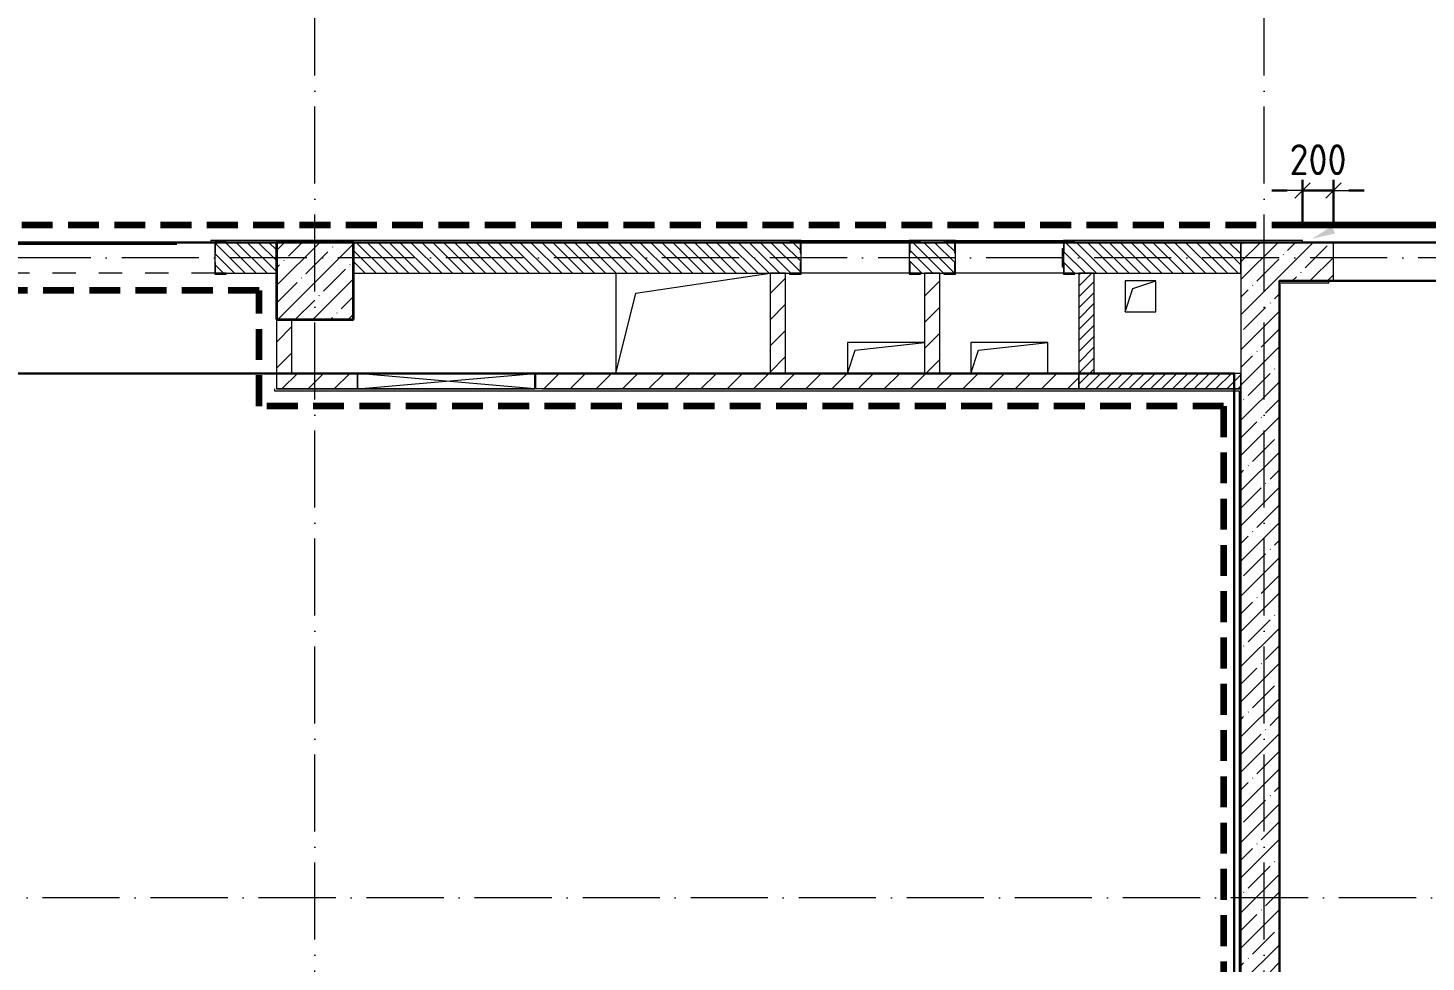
# Model space of a CAD drawing. Header units: millimetres. Extents: x -17017 to 628417, y -109036 to 199237.
# Drawn here: x 65570 to 74630, y -102981 to -96926 of the extents above; entities that cross this region are included whole.
import ezdxf

# ---------------------------------------------------------------- set-up
doc = ezdxf.new("R2010")
doc.units = ezdxf.units.MM
for name, pattern in [('50_200_ШТРИХ_1Т_ш5_п1_п1_', [700, 500, -100, 0, -100]), ('Штрих короткий', [300, 150, -150]), ('Штриховая _2 мм - 1 мм_', [300, 200, -100])]:
    doc.linetypes.add(name, pattern=pattern)
for name, color, linetype, lineweight in [('0-1', 7, 'Continuous', 5), ('0-2', 7, 'Continuous', 9), ('Несущие колонны', 7, 'Continuous', 9), ('Несущие колонны-1', 7, 'Continuous', 35), ('Обобщенные модели', 7, 'Continuous', 9), ('Общие ребра', 7, 'Continuous', 9), ('Оси-2', 7, '50_200_ШТРИХ_1Т_ш5_п1_п1_', 9), ('Перемычка-1', 7, 'Штрих короткий', 9), ('Размеры', 7, 'Continuous', 15), ('Стены', 7, 'Continuous', 9), ('Стены-1', 7, 'Continuous', 13), ('стяжа', 7, 'Continuous', 30), ('Текстовые примечания', 7, 'Continuous', 9), ('Штриховка разреза-1', 7, 'Continuous', 9), ('Элементы узлов', 7, 'Continuous', 9)]:
    doc.layers.add(name, color=color, linetype=linetype, lineweight=lineweight)
doc.layers.add('СТ 1_12', color=7, linetype='Continuous', lineweight=90, true_color=0x82a33b)
doc.layers.add('СТ-1_1', color=7, linetype='Штриховая _2 мм - 1 мм_', lineweight=90, true_color=0x888888)
doc.layers.get('0-2').off()
doc.styles.add('СПДС', font='isocpeur.ttf', dxfattribs={"width": 0.9})
doc.dimstyles.new('Размера А3', dxfattribs={"dimtxt": 200, "dimasz": 100, "dimexe": 70, "dimexo": 100, "dimgap": 20, "dimtad": 1, "dimdec": 0, "dimrnd": 10, "dimzin": 0, "dimdsep": 46, "dimtxsty": 'СПДС', "dimblk": 'ARROWHEAD_6', "dimcen": 1, "dimclrd": 256, "dimclre": 256, "dimclrt": 256, "dimazin": 0, "dimtfac": 1, "dimtdec": 0, "dimtmove": 2, "dimatfit": 3, "dimfxl": 1, "dimtolj": 1, "dimtzin": 0, "dimarcsym": 0})
pattern_1 = [(135, (0, 0), (-35.35534, -35.35534), [])]
pattern_2 = [(45, (0, 0), (-84.85281, 84.85281), [])]
pattern_3 = [(45, (0, 0), (-35.35534, 35.35534), [])]
pattern_4 = [(45, (0, 0), (-114.04925, 114.04925), []), (45, (114.05, 0), (-114.04925, 114.04925), [201.612, -40.322, 3.353, -36.97])]

# ---------------------------------------------------------------- blocks, each defined once
blk = doc.blocks.new('ARROWHEAD_6')
at = {"color": 0, "linetype": 'Continuous'}
for p, q in [((0, 0), (-1, 0)), ((-0.5, -0.5), (0.5, 0.5))]:
    blk.add_line(p, q, dxfattribs=at)
blk = doc.blocks.new('*D655')
at = {"layer": 'Defpoints', "color": 0, "transparency": 16777216}
for p in [(74029.9, -97979.7), (73829.9, -98303.3), (74029.9, -98307.3)]:
    blk.add_point(p, dxfattribs=at)
at = {"layer": 'Размеры', "lineweight": -2, "transparency": 16777216}
for p, q in [((73829.9, -98203.3), (73829.9, -97909.7)), ((74029.9, -98207.3), (74029.9, -97909.7)), ((73729.9, -97979.7), (73629.9, -97979.7)), ((73829.9, -97979.7), (74029.9, -97979.7)), ((74129.9, -97979.7), (74229.9, -97979.7))]:
    blk.add_line(p, q, dxfattribs=at)
at = {"layer": 'Размеры', "lineweight": -2, "transparency": 16777216, "xscale": 100, "yscale": 100, "zscale": 100}
blk.add_blockref('ARROWHEAD_6', (73829.9, -97979.7), dxfattribs=at)
at = {"layer": 'Размеры', "lineweight": -2, "transparency": 16777216, "xscale": 100, "yscale": 100, "zscale": 100, "rotation": 180}
blk.add_blockref('ARROWHEAD_6', (74029.9, -97979.7), dxfattribs=at)
at = {"layer": 'Размеры', "transparency": 16777216, "insert": (73929.9, -97779.7), "char_height": 200, "width": 1.866, "attachment_point": 5, "style": 'СПДС'}
blk.add_mtext('\\A1;200', dxfattribs=at)
blk = doc.blocks.new('BSC_Колонна _Прямоугольная - 500х500-V57-АИ2_02_План отделки стен 2-го этажа _Часть 2_')
at = {"layer": 'Несущие колонны'}
h = blk.add_hatch(dxfattribs=at)
h.set_pattern_fill('FP_65', color=256, style=0, pattern_type=2)
h.set_pattern_definition([(45, (-77500, -7650), (-114.04925, 114.04925), []), (45, (-77385.95, -7650), (-114.04925, 114.04925), [201.613, -40.323, 3.353, -36.97])])
h.paths.add_polyline_path([(-250, -250), (250, -250), (250, 250), (-250, 250)], flags=0)
at = {"layer": 'Несущие колонны-1'}
for p, q in [((250, 250), (-250, 250)), ((-250, 250), (-250, -250)), ((250, -250), (250, 250)), ((-250, -250), (250, -250))]:
    blk.add_line(p, q, dxfattribs=at)
blk = doc.blocks.new('Проем_Дверь_Прямоугольный - 1700х2400h_дверные проемы-28448549-АИ2_02_План отделки стен 2-го этажа _Часть 2_')
at = {"layer": 'Перемычка-1'}
for p, q in [((850, 100), (-850, 100)), ((850, -100), (-850, -100))]:
    blk.add_line(p, q, dxfattribs=at)
blk = doc.blocks.new('АР_Перемычка - АР_Перемычка-28321832-АИ2_02_План отделки стен 2-го этажа _Часть 2_')
at = {"layer": 'Обобщенные модели'}
blk.add_line((-250, -100), (-242, -100), dxfattribs=at)
blk = doc.blocks.new('154_Стойка_СКБ_Уголок - СМ-2180_200-28268025-АИ2_02_План отделки стен 2-го этажа _Часть 2_')
at = {"layer": 'Обобщенные модели'}
for p, q in [((125, 156), (125, 81)), ((200, 156), (125, 156)), ((131, 81), (131, 150)), ((131, 150), (200, 150)), ((200, 150), (200, 156)), ((125, 81), (131, 81)), ((131, 19), (125, 19)), ((125, 19), (125, -56)), ((131, -50), (131, 19)), ((125, -56), (200, -56)), ((200, -50), (131, -50)), ((200, -56), (200, -50))]:
    blk.add_line(p, q, dxfattribs=at)
blk = doc.blocks.new('Стойка_Влож_Полоса боковая - Полоса-28213942-АИ2_02_План отделки стен 2-го этажа _Часть 2_')
at = {"layer": 'Обобщенные модели'}
for p, q in [((-5, 60), (0, 60)), ((-5, -60), (-5, 60)), ((0, 31), (0, -31)), ((0, -60), (-5, -60))]:
    blk.add_line(p, q, dxfattribs=at)
blk = doc.blocks.new('Фахверк_СКБ_Уголок - 200_3960_зеркало-28268689-АИ2_02_План отделки стен 2-го этажа _Часть 2_')
at = {"layer": 'Обобщенные модели'}
for p, q in [((200, 156), (125, 156)), ((125, 156), (125, 81)), ((131, 81), (131, 150)), ((131, 150), (200, 150)), ((200, 150), (200, 156)), ((125, 81), (131, 81)), ((131, 19), (125, 19)), ((125, 19), (125, -56)), ((131, -50), (131, 19)), ((125, -56), (200, -56)), ((200, -50), (131, -50)), ((200, -56), (200, -50))]:
    blk.add_line(p, q, dxfattribs=at)
blk = doc.blocks.new('Фахверк_СКБ_Уголок - 200_3960-28268576-АИ2_02_План отделки стен 2-го этажа _Часть 2_')
at = {"layer": 'Обобщенные модели'}
for p, q in [((200, 156), (125, 156)), ((125, 156), (125, 81)), ((131, 81), (131, 150)), ((131, 150), (200, 150)), ((200, 150), (200, 156)), ((125, 81), (131, 81)), ((131, 19), (125, 19)), ((125, 19), (125, -56)), ((131, -50), (131, 19)), ((125, -56), (200, -56)), ((200, -50), (131, -50)), ((200, -56), (200, -50))]:
    blk.add_line(p, q, dxfattribs=at)
blk = doc.blocks.new('154_Фахверк_СКБ_Швеллер - Тип_100_3960-28494444-АИ2_02_План отделки стен 2-го этажа _Часть 2_')
at = {"layer": 'Обобщенные модели'}
for p, q in [((125, 50), (175, 50)), ((125, -50), (125, 50)), ((128, 47), (128, -47)), ((175, 47), (128, 47)), ((175, 50), (175, 47)), ((175, -50), (125, -50)), ((128, -47), (175, -47)), ((175, -47), (175, -50))]:
    blk.add_line(p, q, dxfattribs=at)
blk = doc.blocks.new('AR_Отверстие прямоугольное _в плите_ - AR_Отверстие прямоугольное _в плите_-30229432-АИ2_02_План отделки стен 2-го этажа _Часть 2_')
at = {"layer": 'Обобщенные модели'}
for p, q in [((250, 100), (-250, 100)), ((-250, 100), (-250, -100)), ((-200, 50), (250, 100)), ((-250, -100), (-200, 50))]:
    blk.add_line(p, q, dxfattribs=at)
blk = doc.blocks.new('AR_Отверстие прямоугольное _в плите_ - AR_Отверстие прямоугольное _в плите_-V189-АИ2_02_План отделки стен 2-го этажа _Часть 2_')
at = {"layer": 'Обобщенные модели'}
for p, q in [((250, 100), (-250, 100)), ((-250, 100), (-250, -100)), ((-200, 50), (250, 100)), ((250, -100), (250, 100)), ((-250, -100), (-200, 50))]:
    blk.add_line(p, q, dxfattribs=at)
blk = doc.blocks.new('AR_Отверстие прямоугольное _в плите_ - AR_Отверстие прямоугольное _в плите_-V193-АИ2_02_План отделки стен 2-го этажа _Часть 2_')
at = {"layer": 'Обобщенные модели'}
for p, q in [((100, 100), (-100, 100)), ((-100, 100), (-100, -100)), ((-50, 50), (100, 100)), ((100, -100), (100, 100)), ((-100, -100), (-50, 50)), ((-100, -100), (100, -100))]:
    blk.add_line(p, q, dxfattribs=at)
blk = doc.blocks.new('AR_Отверстие прямоугольное _в плите_ - AR_Отверстие прямоугольное _в плите_-30552580-АИ2_02_План отделки стен 2-го этажа _Часть 2_')
at = {"layer": 'Обобщенные модели'}
for p, q in [((-500, 325), (-500, -325)), ((-370, 195), (500, 325)), ((-500, -325), (-370, 195))]:
    blk.add_line(p, q, dxfattribs=at)
blk = doc.blocks.new('AR_Отверстие прямоугольное _в стене_ - AR_Отверстие прямоугольное _в стене__ОВ-36863931-АИ2_02_План отделки стен 2-го этажа _Часть 2_')
at = {"layer": 'Элементы узлов'}
for p, q in [((-575, 50), (575, 50)), ((575, 50), (-575, -50)), ((-575, 50), (575, -50)), ((575, 50), (-575, 50)), ((575, 50), (575, -50)), ((575, -50), (575, 50)), ((575, -50), (-575, -50)), ((-575, -50), (575, -50))]:
    blk.add_line(p, q, dxfattribs=at)
blk = doc.blocks.new('0125-Р-ОО-Ш2-АР-о_23_10_2024_rvt-1-АИ2_02_План отделки стен 2-го этажа _Часть 2_')
at = {"layer": 'Штриховка разреза-1'}
h = blk.add_hatch(dxfattribs=at)
h.set_pattern_fill('FP_2', color=256, style=0, pattern_type=2)
h.set_pattern_definition(pattern_1)
h.paths.add_polyline_path([(76856, 7700), (77250, 7700), (77250, 7900), (76856, 7900), (76856, 7831), (76850, 7831), (76850, 7769), (76856, 7769), (76856, 7703)], flags=0)
h.paths.add_polyline_path([(75075, 7700), (75144, 7700), (75144, 7769), (75150, 7769), (75150, 7831), (75144, 7831), (75144, 7900), (74750, 7900), (74750, 7700)], flags=0)
h = blk.add_hatch(dxfattribs=at)
h.set_pattern_fill('FP_2', color=256, style=0, pattern_type=2)
h.set_pattern_definition(pattern_1)
h.paths.add_polyline_path([(82356, 7700), (83500, 7700), (83500, 7900), (82356, 7900), (82356, 7831), (82350, 7831), (82350, 7769), (82356, 7769), (82356, 7701)], flags=0)
h.paths.add_polyline_path([(79834.4, 7700), (80644, 7700), (80644, 7769), (80650, 7769), (80650, 7831), (80644, 7831), (80644, 7900), (77750, 7900), (77750, 7700)], flags=0)
h.paths.add_polyline_path([(81644, 7700), (81644, 7769), (81650, 7769), (81650, 7831), (81644, 7831), (81644, 7900), (81356, 7900), (81356, 7831), (81350, 7831), (81350, 7769), (81356, 7769), (81356, 7700), (81575, 7700)], flags=0)
h = blk.add_hatch(dxfattribs=at)
h.set_pattern_fill('FP_1', color=256, style=0, pattern_type=2)
h.set_pattern_definition(pattern_4)
h.paths.add_polyline_path([(83562.3, 400), (83750, 400), (83750, 7900), (83500, 7900), (83500, 400)], flags=0)
h = blk.add_hatch(dxfattribs=at)
h.set_pattern_fill('FP_1', color=256, style=0, pattern_type=2)
h.set_pattern_definition(pattern_4)
h.paths.add_polyline_path([(85900, 7650), (85900, 7900), (85700, 7900), (85700, 7650)], flags=0)
h.paths.add_polyline_path([(83750, 7650), (84100, 7650), (84100, 7900), (83750, 7900)], flags=0)
h = blk.add_hatch(dxfattribs=at)
h.set_pattern_fill('FP_3', color=256, style=0, pattern_type=2)
h.set_pattern_definition(pattern_2)
h.paths.add_polyline_path([(80550, 7050), (80550, 7700), (80450, 7700), (80450, 7050)], flags=0)
h = blk.add_hatch(dxfattribs=at)
h.set_pattern_fill('FP_3', color=256, style=0, pattern_type=2)
h.set_pattern_definition(pattern_2)
h.paths.add_polyline_path([(81550, 7050), (81550, 7700), (81450, 7700), (81450, 7050)], flags=0)
h = blk.add_hatch(dxfattribs=at)
h.set_pattern_fill('FP_92', color=256, style=0, pattern_type=2)
h.set_pattern_definition(pattern_3)
h.paths.add_polyline_path([(82550, 6950), (82550, 7700), (82450, 7700), (82450, 6950)], flags=0)
h = blk.add_hatch(dxfattribs=at)
h.set_pattern_fill('FP_3', color=256, style=0, pattern_type=2)
h.set_pattern_definition(pattern_2)
h.paths.add_polyline_path([(77350, 7050), (77350, 7400), (77250, 7400), (77250, 7050)], flags=0)
h = blk.add_hatch(dxfattribs=at)
h.set_pattern_fill('FP_3', color=256, style=0, pattern_type=2)
h.set_pattern_definition(pattern_2)
h.paths.add_polyline_path([(81698.3, 6950), (82450, 6950), (82450, 7050), (78975, 7050), (78975, 7047), (78928, 7047), (78928, 6953), (78975, 6953), (78975, 6950), (79834.4, 6950)], flags=0)
h.paths.add_polyline_path([(77250, 6950), (77775, 6950), (77775, 7050), (77250, 7050)], flags=0)
h = blk.add_hatch(dxfattribs=at)
h.set_pattern_fill('FP_92', color=256, style=0, pattern_type=2)
h.set_pattern_definition(pattern_3)
h.paths.add_polyline_path([(83500, 6950), (83500, 7050), (82550, 7050), (82550, 6950)], flags=0)
at = {"layer": 'Стены'}
for p, q in [((80650, 7900), (81350, 7900)), ((81650, 7900), (82350, 7900)), ((81350, 7700), (80650, 7700)), ((82350, 7700), (81650, 7700))]:
    blk.add_line(p, q, dxfattribs=at)
at = {"layer": 'Стены-1'}
for p, q in [((77250, 7900), (76925, 7900)), ((80575, 7900), (77750, 7900)), ((81575, 7900), (81425, 7900)), ((83500, 7900), (82425, 7900)), ((83500, 7700), (83500, 7900)), ((83500, 7900), (83500, 400)), ((83750, 7900), (83500, 7900)), ((84100, 7900), (83750, 7900)), ((84100, 7650), (84100, 7900)), ((76850, 7831), (76850, 7769)), ((80650, 7769), (80650, 7831)), ((81350, 7831), (81350, 7769)), ((81650, 7769), (81650, 7831)), ((76925, 7700), (77250, 7700)), ((77750, 7700), (80575, 7700)), ((80550, 7700), (80450, 7700)), ((80450, 7700), (80450, 7050)), ((80550, 7050), (80550, 7700)), ((81425, 7700), (81575, 7700)), ((81550, 7700), (81450, 7700)), ((81450, 7700), (81450, 7050)), ((81550, 7050), (81550, 7700)), ((82425, 7700), (83500, 7700)), ((82550, 7700), (82450, 7700)), ((82450, 7700), (82450, 6950)), ((82550, 7050), (82550, 7700)), ((83750, 400), (83750, 7650)), ((83750, 7650), (84100, 7650)), ((77250, 7400), (77250, 7050)), ((77350, 7050), (77350, 7400)), ((77250, 7050), (77250, 6950)), ((77775, 7050), (77350, 7050)), ((80450, 7050), (78975, 7050)), ((81450, 7050), (80550, 7050)), ((82450, 7050), (81550, 7050)), ((82450, 6950), (82450, 7050)), ((83500, 7050), (82550, 7050)), ((83500, 6950), (83500, 7050)), ((77250, 6950), (77775, 6950)), ((78975, 6950), (82450, 6950)), ((82450, 6950), (82550, 6950)), ((82550, 6950), (83500, 6950))]:
    blk.add_line(p, q, dxfattribs=at)
at = {"layer": '0-2'}
for name, p in [('Проем_Дверь_Прямоугольный - 1700х2400h_дверные проемы-28448549-АИ2_02_План отделки стен 2-го этажа _Часть 2_', (76000, 7800)), ('Фахверк_СКБ_Уголок - 200_3960-28268576-АИ2_02_План отделки стен 2-го этажа _Часть 2_', (76725, 7750)), ('BSC_Колонна _Прямоугольная - 500х500-V57-АИ2_02_План отделки стен 2-го этажа _Часть 2_', (77500, 7650)), ('Фахверк_СКБ_Уголок - 200_3960_зеркало-28268689-АИ2_02_План отделки стен 2-го этажа _Часть 2_', (81225, 7750)), ('154_Стойка_СКБ_Уголок - СМ-2180_200-28268025-АИ2_02_План отделки стен 2-го этажа _Часть 2_', (82225, 7750)), ('Стойка_Влож_Полоса боковая - Полоса-28213942-АИ2_02_План отделки стен 2-го этажа _Часть 2_', (82350, 7800)), ('AR_Отверстие прямоугольное _в плите_ - AR_Отверстие прямоугольное _в плите_-30552580-АИ2_02_План отделки стен 2-го этажа _Часть 2_', (79950, 7375)), ('АР_Перемычка - АР_Перемычка-28321832-АИ2_02_План отделки стен 2-го этажа _Часть 2_', (80650, 7800)), ('AR_Отверстие прямоугольное _в плите_ - AR_Отверстие прямоугольное _в плите_-V193-АИ2_02_План отделки стен 2-го этажа _Часть 2_', (82850, 7550)), ('AR_Отверстие прямоугольное _в плите_ - AR_Отверстие прямоугольное _в плите_-30229432-АИ2_02_План отделки стен 2-го этажа _Часть 2_', (81200, 7150)), ('AR_Отверстие прямоугольное _в плите_ - AR_Отверстие прямоугольное _в плите_-V189-АИ2_02_План отделки стен 2-го этажа _Часть 2_', (82000, 7150)), ('154_Фахверк_СКБ_Швеллер - Тип_100_3960-28494444-АИ2_02_План отделки стен 2-го этажа _Часть 2_', (78800, 7000))]:
    blk.add_blockref(name, p, dxfattribs=at)
at = {"layer": '0-2', "rotation": 180}
for name, p in [('154_Стойка_СКБ_Уголок - СМ-2180_200-28268025-АИ2_02_План отделки стен 2-го этажа _Часть 2_', (80775, 7850)), ('Фахверк_СКБ_Уголок - 200_3960-28268576-АИ2_02_План отделки стен 2-го этажа _Часть 2_', (81775, 7850)), ('AR_Отверстие прямоугольное _в стене_ - AR_Отверстие прямоугольное _в стене__ОВ-36863931-АИ2_02_План отделки стен 2-го этажа _Часть 2_', (78350, 7000))]:
    blk.add_blockref(name, p, dxfattribs=at)
blk = doc.blocks.new('2ч2эт')
at = {"layer": 'Текстовые примечания'}
blk.add_hatch(color=256, dxfattribs=at).paths.add_polyline_path([(73891.5, -98292.4), (74040, -98258.4), (74019.4, -98209.7)], flags=0)
at = {"layer": 'Общие ребра'}
blk.add_line((73829.9, -98315.3), (73829.9, -98303.3), dxfattribs=at)
at = {"layer": 'СТ 1_12'}
blk.add_line((75829.9, -98203.3), (73829.9, -98203.3), dxfattribs=at)
at = {"layer": 'СТ-1_1'}
for p, q in [((73829.9, -98203.3), (31069.9, -98203.3)), ((67067.9, -98627.3), (64791.9, -98627.3)), ((67067.9, -99377.3), (67067.9, -98627.3)), ((73317.9, -99377.3), (67067.9, -99377.3)), ((73317.9, -99377.3), (73317.9, -105695.3))]:
    blk.add_line(p, q, dxfattribs=at)
at = {"layer": 'Стены'}
for p, q in [((70579.9, -98303.3), (71279.9, -98303.3)), ((71279.9, -98315.3), (70579.9, -98315.3)), ((71579.9, -98303.3), (72279.9, -98303.3)), ((72279.9, -98315.3), (71579.9, -98315.3))]:
    blk.add_line(p, q, dxfattribs=at)
at = {"layer": 'Стены-1'}
for p, q in [((70579.9, -98303.3), (66754.9, -98303.3)), ((66754.9, -98303.3), (66754.9, -98315.3)), ((66754.9, -98315.3), (66779.9, -98315.3)), ((66854.9, -98315.3), (67179.9, -98315.3)), ((67679.9, -98315.3), (70504.9, -98315.3)), ((70579.9, -98309.3), (70579.9, -98303.3)), ((71579.9, -98303.3), (71279.9, -98303.3)), ((71279.9, -98303.3), (71279.9, -98309.3)), ((71354.9, -98315.3), (71504.9, -98315.3)), ((71579.9, -98309.3), (71579.9, -98303.3)), ((73829.9, -98303.3), (72279.9, -98303.3)), ((72279.9, -98303.3), (72279.9, -98309.3)), ((72354.9, -98315.3), (73829.9, -98315.3)), ((73999.9, -98565.3), (73679.9, -98565.3)), ((73679.9, -98565.3), (73679.9, -98577.3)), ((73999.9, -98577.3), (73999.9, -98565.3)), ((73691.9, -98577.3), (73999.9, -98577.3)), ((67167.9, -99265.3), (67167.9, -99277.3)), ((67167.9, -99277.3), (73417.9, -99277.3)), ((67704.9, -99265.3), (67179.9, -99265.3)), ((73429.9, -99265.3), (68904.9, -99265.3)), ((73417.9, -99277.3), (73417.9, -105803.3)), ((73429.9, -105815.3), (73429.9, -99265.3))]:
    blk.add_line(p, q, dxfattribs=at)
at = {"layer": 'стяжа'}
blk.add_lwpolyline([(13926.1, -98325.3), (66533.7, -98325.3)], dxfattribs=at)
at = {"layer": '0-1'}
blk.add_blockref('0125-Р-ОО-Ш2-АР-о_23_10_2024_rvt-1-АИ2_02_План отделки стен 2-го этажа _Часть 2_', (-10070.1, -106215.3), dxfattribs=at)
blk = doc.blocks.new('ось2эт')
at = {"layer": 'Оси-2'}
for p, q in [((73579.9, -108435.9), (73579.9, -54635.1)), ((67429.9, -108435.9), (67429.9, -91965.3)), ((81379.9, -98415.3), (-12388.8, -98415.3)), ((94868.3, -102565.3), (-12388.8, -102565.3))]:
    blk.add_line(p, q, dxfattribs=at)
at = {"layer": 'Размеры'}
dim = blk.add_linear_dim(base=(74029.9, -97979.7), p1=(73829.9, -98303.3), p2=(74029.9, -98307.3), dimstyle='Размера А3', dxfattribs=at)
dim.commit()
dim.dimension.update_dxf_attribs({"geometry": '*D655', "text_midpoint": (73929.9, -97779.7)})

msp = doc.modelspace()

# ---------------------------------------------------------------- linework, layer by layer
at = {"layer": 'стяжа'}
for points in [[(31129.9, -95215.3), (81279.9, -95215.3), (81279.9, -98315.3), (31129.9, -98315.3)], [(73679.9, -106053.3), (75744.9, -106053.3), (75744.9, -98565.3), (73679.9, -98565.3)], [(21579.9, -99165.3), (73387.3, -99165.3), (73387.3, -106065.4), (21579.9, -106065.4)]]:
    msp.add_lwpolyline(points, close=True, dxfattribs=at)

# ---------------------------------------------------------------- block references
for name in ['ось2эт', '2ч2эт']:
    msp.add_blockref(name, (0, 0), dxfattribs=at)

doc.saveas('drawing.dxf')
